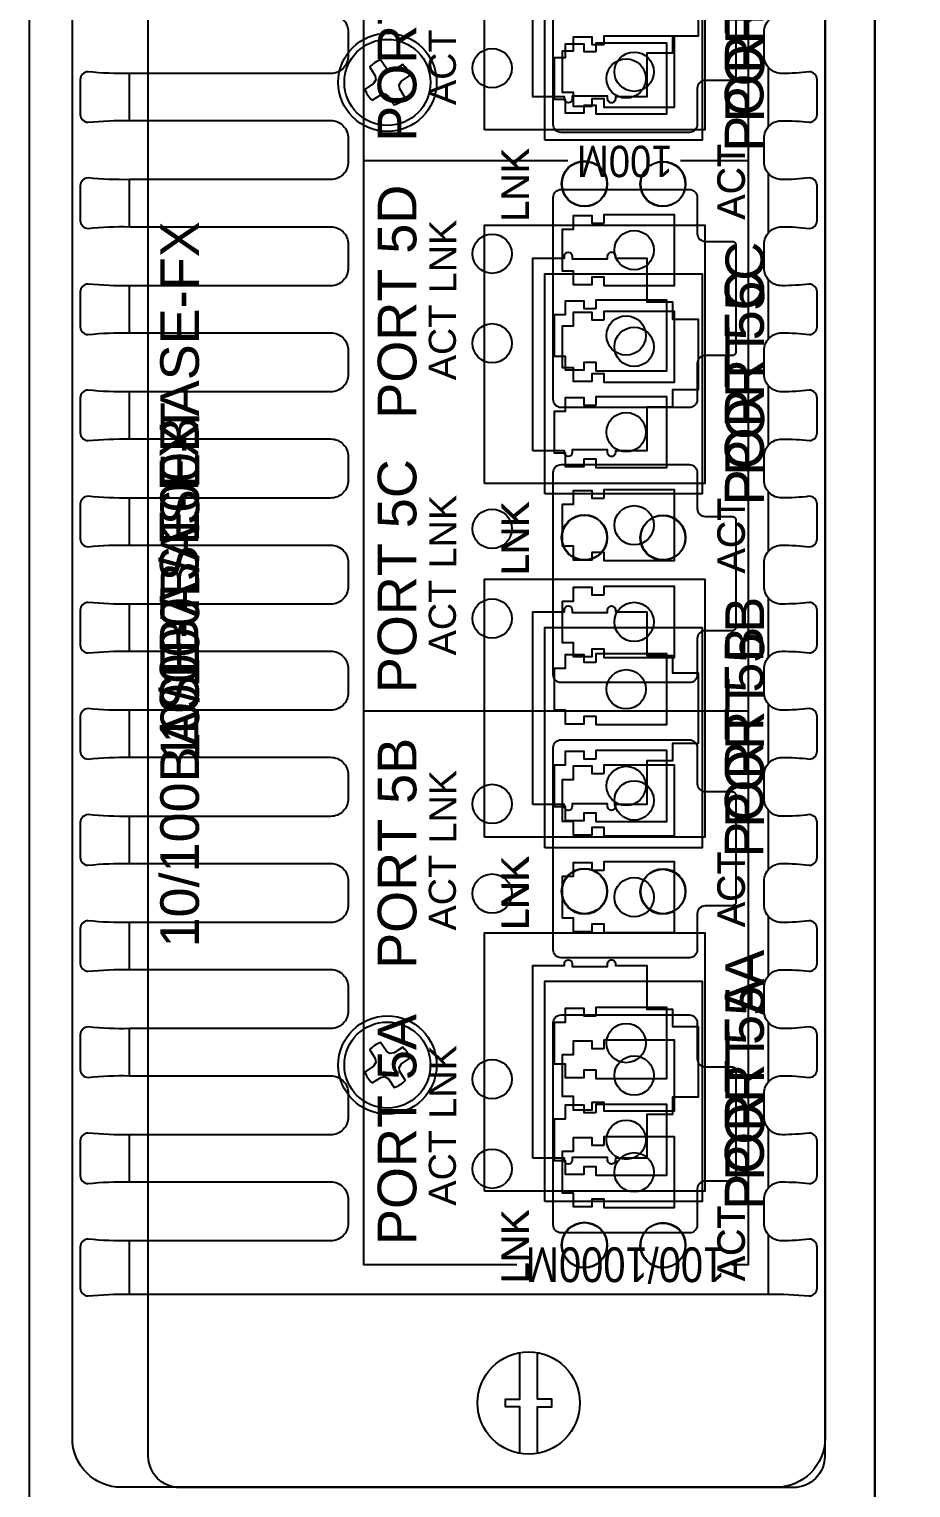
# Model space of a CAD drawing. Extents: x 1 to 47.7, y 0.3 to 34.2.
# Drawn here: x 30.52 to 32.762, y 11.289 to 15 of the extents above; entities that cross this region are included whole.
import ezdxf

# ---------------------------------------------------------------- set-up
doc = ezdxf.new("R2010")
doc.units = 0
doc.header["$MEASUREMENT"] = 0
for name, color, linetype in [('2_1__6___4__10-100BASE-T_C', 7, 'CONTINUOUS'), ('2_2__7___4__100BASE-FX_CON', 7, 'CONTINUOUS'), ('2_3__8___2__10-100BASE-T__', 7, 'CONTINUOUS'), ('2_4__9___2__100-1000BASE__', 7, 'CONTINUOUS'), ('7_0______DWG_', 7, 'CONTINUOUS')]:
    doc.layers.add(name, color=color, linetype=linetype)
doc.styles.add('ARIAL', font='arial.ttf')

msp = doc.modelspace()

# ---------------------------------------------------------------- linework, layer by layer
at = {"layer": '2_1__6___4__10-100BASE-T_C'}
for points in [[(30.8232, 11.3698), (30.8232, 15.8598, -0.414214), (30.9032, 15.9398), (32.4632, 15.9398, -0.414214), (32.5432, 15.8598), (32.5432, 11.3698, -0.414214), (32.4632, 11.2898), (30.9032, 11.2898, -0.414214)], [(31.3924, 14.8196), (31.4145, 14.8334), (31.425, 14.8353), (31.4339, 14.8293), (31.4487, 14.8078, 0.141658), (31.4764, 14.8259), (31.4627, 14.8481), (31.4608, 14.8586), (31.4667, 14.8675), (31.4882, 14.8823, 0.141658), (31.4701, 14.91), (31.448, 14.8962), (31.4374, 14.8944), (31.4286, 14.9003), (31.4138, 14.9218, 0.141657), (31.3861, 14.9037), (31.3998, 14.8815), (31.4017, 14.871), (31.3957, 14.8621), (31.3742, 14.8473, 0.141658)], [(31.801, 13.9278), (31.801, 14.4178), (31.881, 14.4178), (31.881, 14.4228, -1), (31.901, 14.4228), (31.901, 14.4159), (31.991, 14.4159), (31.991, 14.4228, -1.000014), (32.011, 14.4228), (32.011, 14.4178), (32.091, 14.4178), (32.091, 14.3068), (32.156, 14.3068), (32.156, 14.2628), (32.221, 14.2628), (32.221, 14.0828), (32.156, 14.0828), (32.156, 14.0388), (32.091, 14.0388), (32.091, 13.9278), (32.011, 13.9278), (32.011, 13.9228, -1.000005), (31.991, 13.9228), (31.991, 13.9297), (31.901, 13.9297), (31.901, 13.9228, -1), (31.881, 13.9228), (31.881, 13.9278)], [(31.801, 13.0278), (31.801, 13.5178), (31.881, 13.5178), (31.881, 13.5228, -1), (31.901, 13.5228), (31.901, 13.5159), (31.991, 13.5159), (31.991, 13.5228, -1.000014), (32.011, 13.5228), (32.011, 13.5178), (32.091, 13.5178), (32.091, 13.4068), (32.156, 13.4068), (32.156, 13.3628), (32.221, 13.3628), (32.221, 13.1828), (32.156, 13.1828), (32.156, 13.1388), (32.091, 13.1388), (32.091, 13.0278), (32.011, 13.0278), (32.011, 13.0228, -1.000005), (31.991, 13.0228), (31.991, 13.0297), (31.901, 13.0297), (31.901, 13.0228, -1), (31.881, 13.0228), (31.881, 13.0278)], [(31.801, 12.1278), (31.801, 12.6178), (31.881, 12.6178), (31.881, 12.6228, -1), (31.901, 12.6228), (31.901, 12.6159), (31.991, 12.6159), (31.991, 12.6228, -1.000014), (32.011, 12.6228), (32.011, 12.6178), (32.091, 12.6178), (32.091, 12.5068), (32.156, 12.5068), (32.156, 12.4628), (32.221, 12.4628), (32.221, 12.2828), (32.156, 12.2828), (32.156, 12.2388), (32.091, 12.2388), (32.091, 12.1278), (32.011, 12.1278), (32.011, 12.1228, -1.000005), (31.991, 12.1228), (31.991, 12.1297), (31.901, 12.1297), (31.901, 12.1228, -1), (31.881, 12.1228), (31.881, 12.1278)], [(31.3924, 12.3196), (31.4145, 12.3334), (31.425, 12.3353), (31.4339, 12.3293), (31.4487, 12.3078, 0.141658), (31.4764, 12.3259), (31.4627, 12.3481), (31.4608, 12.3586), (31.4667, 12.3675), (31.4882, 12.3823, 0.141658), (31.4701, 12.41), (31.448, 12.3962), (31.4374, 12.3944), (31.4286, 12.4003), (31.4138, 12.4218, 0.141657), (31.3861, 12.4037), (31.3998, 12.3815), (31.4017, 12.371), (31.3957, 12.3621), (31.3742, 12.3473, 0.141658)]]:
    msp.add_lwpolyline(points, format="xyb", close=True, dxfattribs=at)
for points in [[(31.6782, 14.7443), (31.6782, 15.4013), (32.2382, 15.4013), (32.2382, 14.7443)], [(31.6782, 13.8443), (31.6782, 14.5013), (32.2382, 14.5013), (32.2382, 13.8443)], [(31.6782, 12.9443), (31.6782, 13.6013), (32.2382, 13.6013), (32.2382, 12.9443)], [(31.6782, 12.0443), (31.6782, 12.7013), (32.2382, 12.7013), (32.2382, 12.0443)]]:
    msp.add_lwpolyline(points, close=True, dxfattribs=at)
msp.add_lwpolyline([(32.221, 15.1628), (32.221, 14.9828), (32.156, 14.9828), (32.156, 14.9388), (32.091, 14.9388), (32.091, 14.8278), (32.011, 14.8278), (32.011, 14.8228, -1.000005), (31.991, 14.8228), (31.991, 14.8297), (31.901, 14.8297), (31.901, 14.8228, -1), (31.881, 14.8228), (31.881, 14.8278), (31.801, 14.8278), (31.801, 15.3178)], format="xyb", dxfattribs=at)
for points in [[(31.7681, 11.3769), (31.7681, 11.4955), (31.7318, 11.4955), (31.7318, 11.5145), (31.7681, 11.5145), (31.7681, 11.6331)], [(31.8124, 11.3769), (31.8124, 11.4955), (31.8488, 11.4955), (31.8488, 11.5145), (31.8124, 11.5145), (31.8124, 11.6331)]]:
    msp.add_lwpolyline(points, dxfattribs=at)
for centre, radius in [((31.4312, 14.8648), 0.125), ((31.4312, 14.8648), 0.1095), ((31.9322, 14.6068), 0.0581), ((32.1312, 14.6058), 0.0571), ((31.9322, 13.7068), 0.0581), ((32.1312, 13.7058), 0.0571), ((31.9322, 12.8068), 0.0581), ((32.1312, 12.8058), 0.0571), ((31.4312, 12.3648), 0.125), ((31.4312, 12.3648), 0.1095), ((31.9322, 11.9068), 0.0581), ((32.1312, 11.9058), 0.0571), ((31.7903, 11.505), 0.13)]:
    msp.add_circle(centre, radius, dxfattribs=at)
at = {"layer": '2_2__7___4__100BASE-FX_CON'}
for points in [[(30.8232, 11.3698), (30.8232, 15.8598, -0.414214), (30.9032, 15.9398), (32.4632, 15.9398, -0.414214), (32.5432, 15.8598), (32.5432, 11.3698, -0.414214), (32.4632, 11.2898), (30.9032, 11.2898, -0.414214)], [(31.3924, 14.8196), (31.4145, 14.8334), (31.425, 14.8353), (31.4339, 14.8293), (31.4487, 14.8078, 0.141658), (31.4764, 14.8259), (31.4627, 14.8481), (31.4608, 14.8586), (31.4667, 14.8675), (31.4882, 14.8823, 0.141658), (31.4701, 14.91), (31.448, 14.8962), (31.4374, 14.8944), (31.4286, 14.9003), (31.4138, 14.9218, 0.141657), (31.3861, 14.9037), (31.3998, 14.8815), (31.4017, 14.871), (31.3957, 14.8621), (31.3742, 14.8473, 0.141658)], [(31.3924, 12.3196), (31.4145, 12.3334), (31.425, 12.3353), (31.4339, 12.3293), (31.4487, 12.3078, 0.141658), (31.4764, 12.3259), (31.4627, 12.3481), (31.4608, 12.3586), (31.4667, 12.3675), (31.4882, 12.3823, 0.141658), (31.4701, 12.41), (31.448, 12.3962), (31.4374, 12.3944), (31.4286, 12.4003), (31.4138, 12.4218, 0.141657), (31.3861, 12.4037), (31.3998, 12.3815), (31.4017, 12.371), (31.3957, 12.3621), (31.3742, 12.3473, 0.141658)]]:
    msp.add_lwpolyline(points, format="xyb", close=True, dxfattribs=at)
for points in [[(31.8312, 14.7178), (31.8312, 15.2778), (32.2312, 15.2778), (32.2312, 14.7178), (31.8312, 14.7178)], [(31.9612, 14.9428), (31.9313, 14.9428), (31.9313, 14.9623), (31.8832, 14.9623), (31.8832, 14.9273), (31.8552, 14.9273), (31.8552, 14.8223), (31.8832, 14.8223), (31.8832, 14.7873), (31.9313, 14.7873), (31.9313, 14.8068), (31.9612, 14.8068), (31.9612, 14.7848), (32.1412, 14.7848), (32.1412, 14.9648), (31.9612, 14.9648), (31.9612, 14.9428)], [(31.8312, 13.8178), (31.8312, 14.3778), (32.2312, 14.3778), (32.2312, 13.8178), (31.8312, 13.8178)], [(31.9612, 14.2888), (31.9313, 14.2888), (31.9313, 14.3083), (31.8832, 14.3083), (31.8832, 14.2733), (31.8552, 14.2733), (31.8552, 14.1683), (31.8832, 14.1683), (31.8832, 14.1333), (31.9313, 14.1333), (31.9313, 14.1528), (31.9612, 14.1528), (31.9612, 14.1308), (32.1412, 14.1308), (32.1412, 14.3108), (31.9612, 14.3108), (31.9612, 14.2888)], [(31.9612, 14.0428), (31.9313, 14.0428), (31.9313, 14.0623), (31.8832, 14.0623), (31.8832, 14.0273), (31.8552, 14.0273), (31.8552, 13.9223), (31.8832, 13.9223), (31.8832, 13.8873), (31.9313, 13.8873), (31.9313, 13.9068), (31.9612, 13.9068), (31.9612, 13.8848), (32.1412, 13.8848), (32.1412, 14.0648), (31.9612, 14.0648), (31.9612, 14.0428)], [(31.8312, 12.9178), (31.8312, 13.4778), (32.2312, 13.4778), (32.2312, 12.9178), (31.8312, 12.9178)], [(31.9612, 13.3888), (31.9313, 13.3888), (31.9313, 13.4083), (31.8832, 13.4083), (31.8832, 13.3733), (31.8552, 13.3733), (31.8552, 13.2683), (31.8832, 13.2683), (31.8832, 13.2333), (31.9313, 13.2333), (31.9313, 13.2528), (31.9612, 13.2528), (31.9612, 13.2308), (32.1412, 13.2308), (32.1412, 13.4108), (31.9612, 13.4108), (31.9612, 13.3888)], [(31.9612, 13.1428), (31.9313, 13.1428), (31.9313, 13.1623), (31.8832, 13.1623), (31.8832, 13.1273), (31.8552, 13.1273), (31.8552, 13.0223), (31.8832, 13.0223), (31.8832, 12.9873), (31.9313, 12.9873), (31.9313, 13.0068), (31.9612, 13.0068), (31.9612, 12.9848), (32.1412, 12.9848), (32.1412, 13.1648), (31.9612, 13.1648), (31.9612, 13.1428)], [(31.8312, 12.0178), (31.8312, 12.5778), (32.2312, 12.5778), (32.2312, 12.0178), (31.8312, 12.0178)], [(31.9612, 12.4888), (31.9313, 12.4888), (31.9313, 12.5083), (31.8832, 12.5083), (31.8832, 12.4733), (31.8552, 12.4733), (31.8552, 12.3683), (31.8832, 12.3683), (31.8832, 12.3333), (31.9313, 12.3333), (31.9313, 12.3528), (31.9612, 12.3528), (31.9612, 12.3308), (32.1412, 12.3308), (32.1412, 12.5108), (31.9612, 12.5108), (31.9612, 12.4888)], [(31.9612, 12.2428), (31.9313, 12.2428), (31.9313, 12.2623), (31.8832, 12.2623), (31.8832, 12.2273), (31.8552, 12.2273), (31.8552, 12.1223), (31.8832, 12.1223), (31.8832, 12.0873), (31.9313, 12.0873), (31.9313, 12.1068), (31.9612, 12.1068), (31.9612, 12.0848), (32.1412, 12.0848), (32.1412, 12.2648), (31.9612, 12.2648), (31.9612, 12.2428)], [(31.7681, 11.3769), (31.7681, 11.4955), (31.7318, 11.4955), (31.7318, 11.5145), (31.7681, 11.5145), (31.7681, 11.6331)], [(31.8124, 11.3769), (31.8124, 11.4955), (31.8488, 11.4955), (31.8488, 11.5145), (31.8124, 11.5145), (31.8124, 11.6331)]]:
    msp.add_lwpolyline(points, dxfattribs=at)
for centre, radius in [((31.4312, 14.8648), 0.125), ((31.4312, 14.8648), 0.1095), ((32.0382, 14.8748), 0.05), ((31.9322, 14.6068), 0.0571), ((32.1322, 14.6068), 0.0571), ((32.0382, 14.2208), 0.05), ((32.0382, 13.9748), 0.05), ((31.9322, 13.7068), 0.0571), ((32.1322, 13.7068), 0.0571), ((32.0382, 13.3208), 0.05), ((32.0382, 13.0748), 0.05), ((31.9322, 12.8068), 0.0571), ((32.1322, 12.8068), 0.0571), ((31.4312, 12.3648), 0.125), ((31.4312, 12.3648), 0.1095), ((32.0382, 12.4208), 0.05), ((32.0382, 12.1748), 0.05), ((31.9322, 11.9068), 0.0571), ((32.1322, 11.9068), 0.0571), ((31.7903, 11.505), 0.13)]:
    msp.add_circle(centre, radius, dxfattribs=at)
at = {"layer": '2_3__8___2__10-100BASE-T__'}
for points in [[(30.8232, 11.3698), (30.8232, 15.8598, -0.414214), (30.9032, 15.9398), (32.4632, 15.9398, -0.414214), (32.5432, 15.8598), (32.5432, 11.3698, -0.414214), (32.4632, 11.2898), (30.9032, 11.2898, -0.414214)], [(31.3924, 14.8196), (31.4145, 14.8334), (31.425, 14.8353), (31.4339, 14.8293), (31.4487, 14.8078, 0.141658), (31.4764, 14.8259), (31.4627, 14.8481), (31.4608, 14.8586), (31.4667, 14.8675), (31.4882, 14.8823, 0.141658), (31.4701, 14.91), (31.448, 14.8962), (31.4374, 14.8944), (31.4286, 14.9003), (31.4138, 14.9218, 0.141657), (31.3861, 14.9037), (31.3998, 14.8815), (31.4017, 14.871), (31.3957, 14.8621), (31.3742, 14.8473, 0.141658)], [(31.801, 13.0278), (31.801, 13.5178), (31.881, 13.5178), (31.881, 13.5228, -1), (31.901, 13.5228), (31.901, 13.5159), (31.991, 13.5159), (31.991, 13.5228, -1.000014), (32.011, 13.5228), (32.011, 13.5178), (32.091, 13.5178), (32.091, 13.4068), (32.156, 13.4068), (32.156, 13.3628), (32.221, 13.3628), (32.221, 13.1828), (32.156, 13.1828), (32.156, 13.1388), (32.091, 13.1388), (32.091, 13.0278), (32.011, 13.0278), (32.011, 13.0228, -1.000005), (31.991, 13.0228), (31.991, 13.0297), (31.901, 13.0297), (31.901, 13.0228, -1), (31.881, 13.0228), (31.881, 13.0278)], [(31.3924, 12.3196), (31.4145, 12.3334), (31.425, 12.3353), (31.4339, 12.3293), (31.4487, 12.3078, 0.141658), (31.4764, 12.3259), (31.4627, 12.3481), (31.4608, 12.3586), (31.4667, 12.3675), (31.4882, 12.3823, 0.141658), (31.4701, 12.41), (31.448, 12.3962), (31.4374, 12.3944), (31.4286, 12.4003), (31.4138, 12.4218, 0.141657), (31.3861, 12.4037), (31.3998, 12.3815), (31.4017, 12.371), (31.3957, 12.3621), (31.3742, 12.3473, 0.141658)]]:
    msp.add_lwpolyline(points, format="xyb", close=True, dxfattribs=at)
for points in [[(31.6782, 14.7443), (31.6782, 15.4013), (32.2382, 15.4013), (32.2382, 14.7443)], [(31.6782, 12.9443), (31.6782, 13.6013), (32.2382, 13.6013), (32.2382, 12.9443)]]:
    msp.add_lwpolyline(points, close=True, dxfattribs=at)
msp.add_lwpolyline([(32.221, 15.1628), (32.221, 14.9828), (32.156, 14.9828), (32.156, 14.9388), (32.091, 14.9388), (32.091, 14.8278), (32.011, 14.8278), (32.011, 14.8228, -1.000005), (31.991, 14.8228), (31.991, 14.8297), (31.901, 14.8297), (31.901, 14.8228, -1), (31.881, 14.8228), (31.881, 14.8278), (31.801, 14.8278), (31.801, 15.3178)], format="xyb", dxfattribs=at)
for points in [[(31.8312, 13.8178), (31.8312, 14.3778), (32.2312, 14.3778), (32.2312, 13.8178), (31.8312, 13.8178)], [(31.9612, 14.2888), (31.9313, 14.2888), (31.9313, 14.3083), (31.8832, 14.3083), (31.8832, 14.2733), (31.8552, 14.2733), (31.8552, 14.1683), (31.8832, 14.1683), (31.8832, 14.1333), (31.9313, 14.1333), (31.9313, 14.1528), (31.9612, 14.1528), (31.9612, 14.1308), (32.1412, 14.1308), (32.1412, 14.3108), (31.9612, 14.3108), (31.9612, 14.2888)], [(31.9612, 14.0428), (31.9313, 14.0428), (31.9313, 14.0623), (31.8832, 14.0623), (31.8832, 14.0273), (31.8552, 14.0273), (31.8552, 13.9223), (31.8832, 13.9223), (31.8832, 13.8873), (31.9313, 13.8873), (31.9313, 13.9068), (31.9612, 13.9068), (31.9612, 13.8848), (32.1412, 13.8848), (32.1412, 14.0648), (31.9612, 14.0648), (31.9612, 14.0428)], [(31.8312, 12.0178), (31.8312, 12.5778), (32.2312, 12.5778), (32.2312, 12.0178), (31.8312, 12.0178)], [(31.9612, 12.4888), (31.9313, 12.4888), (31.9313, 12.5083), (31.8832, 12.5083), (31.8832, 12.4733), (31.8552, 12.4733), (31.8552, 12.3683), (31.8832, 12.3683), (31.8832, 12.3333), (31.9313, 12.3333), (31.9313, 12.3528), (31.9612, 12.3528), (31.9612, 12.3308), (32.1412, 12.3308), (32.1412, 12.5108), (31.9612, 12.5108), (31.9612, 12.4888)], [(31.9612, 12.2428), (31.9313, 12.2428), (31.9313, 12.2623), (31.8832, 12.2623), (31.8832, 12.2273), (31.8552, 12.2273), (31.8552, 12.1223), (31.8832, 12.1223), (31.8832, 12.0873), (31.9313, 12.0873), (31.9313, 12.1068), (31.9612, 12.1068), (31.9612, 12.0848), (32.1412, 12.0848), (32.1412, 12.2648), (31.9612, 12.2648), (31.9612, 12.2428)], [(31.7681, 11.3769), (31.7681, 11.4955), (31.7318, 11.4955), (31.7318, 11.5145), (31.7681, 11.5145), (31.7681, 11.6331)], [(31.8124, 11.3769), (31.8124, 11.4955), (31.8488, 11.4955), (31.8488, 11.5145), (31.8124, 11.5145), (31.8124, 11.6331)]]:
    msp.add_lwpolyline(points, dxfattribs=at)
for centre, radius in [((31.4312, 14.8648), 0.125), ((31.4312, 14.8648), 0.1095), ((31.9322, 14.6068), 0.0581), ((32.1312, 14.6058), 0.0571), ((32.0382, 14.2208), 0.05), ((32.0382, 13.9748), 0.05), ((31.9322, 13.7068), 0.0571), ((32.1322, 13.7068), 0.0571), ((31.9322, 12.8068), 0.0581), ((32.1312, 12.8058), 0.0571), ((31.4312, 12.3648), 0.125), ((31.4312, 12.3648), 0.1095), ((32.0382, 12.4208), 0.05), ((32.0382, 12.1748), 0.05), ((31.9322, 11.9068), 0.0571), ((32.1322, 11.9068), 0.0571), ((31.7903, 11.505), 0.13)]:
    msp.add_circle(centre, radius, dxfattribs=at)
at = {"layer": '2_4__9___2__100-1000BASE__'}
for p, q in [((31.8903, 14.665), (31.3708, 14.665)), ((32.3484, 14.665), (32.1764, 14.665)), ((32.3484, 13.265), (31.3708, 13.265))]:
    msp.add_line(p, q, dxfattribs=at)
for points in [[(30.63, 11.4153), (30.63, 15.8147, -0.414444), (30.7548, 15.9396), (32.4192, 15.9396, -0.413495), (32.5438, 15.8144), (32.5438, 11.4156, -0.413496), (32.4192, 11.2905), (30.7548, 11.2905, -0.414444)], [(31.8527, 14.7577), (31.8527, 15.2723, -0.414573), (31.8727, 15.2924), (32.1989, 15.2924, -0.416018), (32.2189, 15.2724), (32.2189, 15.1804, 0.41265), (32.2389, 15.1604), (32.3074, 15.1604, -0.418703), (32.3174, 15.1504), (32.3174, 14.8796, -0.419075), (32.3074, 14.8696), (32.2389, 14.8696, 0.41265), (32.2189, 14.8496), (32.2189, 14.7576, -0.416018), (32.1989, 14.7377), (31.8727, 14.7377, -0.414573)], [(31.8527, 14.0577), (31.8527, 14.5723, -0.414573), (31.8727, 14.5924), (32.1989, 14.5924, -0.416018), (32.2189, 14.5724), (32.2189, 14.4804, 0.41265), (32.2389, 14.4604), (32.3074, 14.4604, -0.418703), (32.3174, 14.4504), (32.3174, 14.1796, -0.419075), (32.3074, 14.1696), (32.2389, 14.1696, 0.41265), (32.2189, 14.1496), (32.2189, 14.0576, -0.416018), (32.1989, 14.0377), (31.8727, 14.0377, -0.414573)], [(31.8527, 13.3577), (31.8527, 13.8723, -0.414573), (31.8727, 13.8924), (32.1989, 13.8924, -0.416018), (32.2189, 13.8724), (32.2189, 13.7804, 0.41265), (32.2389, 13.7604), (32.3074, 13.7604, -0.418703), (32.3174, 13.7504), (32.3174, 13.4796, -0.419075), (32.3074, 13.4696), (32.2389, 13.4696, 0.41265), (32.2189, 13.4496), (32.2189, 13.3576, -0.416018), (32.1989, 13.3377), (31.8727, 13.3377, -0.414573)], [(31.8527, 12.6577), (31.8527, 13.1723, -0.414573), (31.8727, 13.1924), (32.1989, 13.1924, -0.416018), (32.2189, 13.1724), (32.2189, 13.0804, 0.41265), (32.2389, 13.0604), (32.3074, 13.0604, -0.418703), (32.3174, 13.0504), (32.3174, 12.7796, -0.419075), (32.3074, 12.7696), (32.2389, 12.7696, 0.41265), (32.2189, 12.7496), (32.2189, 12.6576, -0.416018), (32.1989, 12.6377), (31.8727, 12.6377, -0.414573)], [(31.8527, 11.9577), (31.8527, 12.4723, -0.414573), (31.8727, 12.4924), (32.1989, 12.4924, -0.416018), (32.2189, 12.4724), (32.2189, 12.3804, 0.41265), (32.2389, 12.3604), (32.3074, 12.3604, -0.418703), (32.3174, 12.3504), (32.3174, 12.0796, -0.419075), (32.3074, 12.0696), (32.2389, 12.0696, 0.41265), (32.2189, 12.0496), (32.2189, 11.9576, -0.416018), (32.1989, 11.9377), (31.8727, 11.9377, -0.414573)]]:
    msp.add_lwpolyline(points, format="xyb", close=True, dxfattribs=at)
for points in [[(31.7598, 11.8566), (31.3708, 11.8566), (31.3708, 15.35), (32.3484, 15.35), (32.3484, 11.8566), (32.3067, 11.8566)], [(31.9814, 14.96), (31.9515, 14.96), (31.9515, 14.9795), (31.9034, 14.9795), (31.9034, 14.9445), (31.8754, 14.9445), (31.8754, 14.8395), (31.9034, 14.8395), (31.9034, 14.8045), (31.9515, 14.8045), (31.9515, 14.824), (31.9814, 14.824), (31.9814, 14.802), (32.1614, 14.802), (32.1614, 14.982), (31.9814, 14.982), (31.9814, 14.96)], [(30.7752, 14.7676), (30.7752, 14.8874)], [(32.3989, 14.9045), (32.3989, 14.7505)], [(32.3989, 14.6345), (32.3989, 14.4805)], [(30.7752, 14.4976), (30.7752, 14.6174)], [(31.9814, 14.506), (31.9515, 14.506), (31.9515, 14.5255), (31.9034, 14.5255), (31.9034, 14.4905), (31.8754, 14.4905), (31.8754, 14.3855), (31.9034, 14.3855), (31.9034, 14.3505), (31.9515, 14.3505), (31.9515, 14.37), (31.9814, 14.37), (31.9814, 14.348), (32.1614, 14.348), (32.1614, 14.528), (31.9814, 14.528), (31.9814, 14.506)], [(32.3989, 14.3645), (32.3989, 14.2105)], [(30.7752, 14.2276), (30.7752, 14.3474)], [(31.9814, 14.26), (31.9515, 14.26), (31.9515, 14.2795), (31.9034, 14.2795), (31.9034, 14.2445), (31.8754, 14.2445), (31.8754, 14.1395), (31.9034, 14.1395), (31.9034, 14.1045), (31.9515, 14.1045), (31.9515, 14.124), (31.9814, 14.124), (31.9814, 14.102), (32.1614, 14.102), (32.1614, 14.282), (31.9814, 14.282), (31.9814, 14.26)], [(30.7752, 13.9576), (30.7752, 14.0774)], [(32.3989, 14.0945), (32.3989, 13.9405)], [(30.7752, 13.6876), (30.7752, 13.8074)], [(31.9814, 13.806), (31.9515, 13.806), (31.9515, 13.8255), (31.9034, 13.8255), (31.9034, 13.7905), (31.8754, 13.7905), (31.8754, 13.6855), (31.9034, 13.6855), (31.9034, 13.6505), (31.9515, 13.6505), (31.9515, 13.67), (31.9814, 13.67), (31.9814, 13.648), (32.1614, 13.648), (32.1614, 13.828), (31.9814, 13.828), (31.9814, 13.806)], [(32.3989, 13.8245), (32.3989, 13.6705)], [(31.9814, 13.56), (31.9515, 13.56), (31.9515, 13.5795), (31.9034, 13.5795), (31.9034, 13.5445), (31.8754, 13.5445), (31.8754, 13.4395), (31.9034, 13.4395), (31.9034, 13.4045), (31.9515, 13.4045), (31.9515, 13.424), (31.9814, 13.424), (31.9814, 13.402), (32.1614, 13.402), (32.1614, 13.582), (31.9814, 13.582), (31.9814, 13.56)], [(32.3989, 13.5545), (32.3989, 13.4005)], [(30.7752, 13.4177), (30.7752, 13.5374)], [(30.7752, 13.1477), (30.7752, 13.2674)], [(32.3989, 13.2845), (32.3989, 13.1305)], [(31.9814, 13.106), (31.9515, 13.106), (31.9515, 13.1255), (31.9034, 13.1255), (31.9034, 13.0905), (31.8754, 13.0905), (31.8754, 12.9855), (31.9034, 12.9855), (31.9034, 12.9505), (31.9515, 12.9505), (31.9515, 12.97), (31.9814, 12.97), (31.9814, 12.948), (32.1614, 12.948), (32.1614, 13.128), (31.9814, 13.128), (31.9814, 13.106)], [(30.7752, 12.8777), (30.7752, 12.9974)], [(32.3989, 13.0145), (32.3989, 12.8605)], [(31.9814, 12.86), (31.9515, 12.86), (31.9515, 12.8795), (31.9034, 12.8795), (31.9034, 12.8445), (31.8754, 12.8445), (31.8754, 12.7395), (31.9034, 12.7395), (31.9034, 12.7045), (31.9515, 12.7045), (31.9515, 12.724), (31.9814, 12.724), (31.9814, 12.702), (32.1614, 12.702), (32.1614, 12.882), (31.9814, 12.882), (31.9814, 12.86)], [(32.3989, 12.7445), (32.3989, 12.5905)], [(30.7752, 12.6077), (30.7752, 12.7274)], [(32.3989, 12.4745), (32.3989, 12.3205)], [(30.7752, 12.3376), (30.7752, 12.4574)], [(31.9814, 12.406), (31.9515, 12.406), (31.9515, 12.4255), (31.9034, 12.4255), (31.9034, 12.3905), (31.8754, 12.3905), (31.8754, 12.2855), (31.9034, 12.2855), (31.9034, 12.2505), (31.9515, 12.2505), (31.9515, 12.27), (31.9814, 12.27), (31.9814, 12.248), (32.1614, 12.248), (32.1614, 12.428), (31.9814, 12.428), (31.9814, 12.406)], [(30.7752, 12.0677), (30.7752, 12.1874)], [(31.9814, 12.16), (31.9515, 12.16), (31.9515, 12.1795), (31.9034, 12.1795), (31.9034, 12.1445), (31.8754, 12.1445), (31.8754, 12.0395), (31.9034, 12.0395), (31.9034, 12.0045), (31.9515, 12.0045), (31.9515, 12.024), (31.9814, 12.024), (31.9814, 12.002), (32.1614, 12.002), (32.1614, 12.182), (31.9814, 12.182), (31.9814, 12.16)], [(32.3989, 12.2045), (32.3989, 12.0505)], [(30.7752, 11.7817), (30.7752, 11.9174)], [(32.3989, 11.9345), (32.3989, 11.7817)], [(31.7681, 11.3769), (31.7681, 11.4955), (31.7318, 11.4955), (31.7318, 11.5145), (31.7681, 11.5145), (31.7681, 11.6331)], [(31.8124, 11.3769), (31.8124, 11.4955), (31.8488, 11.4955), (31.8488, 11.5145), (31.8124, 11.5145), (31.8124, 11.6331)]]:
    msp.add_lwpolyline(points, dxfattribs=at)
msp.add_lwpolyline([(31.2868, 15.0377, -0.415329), (31.3317, 14.9927), (31.3317, 14.9323, -0.415032), (31.2868, 14.8874), (30.7752, 14.8874, -0.030099), (30.6703, 14.8918, 0.41291), (30.6503, 14.8718), (30.6503, 14.7833, 0.41291), (30.6703, 14.7633, -0.030099), (30.7752, 14.7677), (31.2868, 14.7677, -0.415329), (31.3317, 14.7227), (31.3317, 14.6623, -0.415032), (31.2868, 14.6174), (30.7752, 14.6174, -0.030099), (30.6703, 14.6218, 0.41291), (30.6503, 14.6018), (30.6503, 14.5133, 0.41291), (30.6703, 14.4933, -0.030099), (30.7752, 14.4977), (31.2868, 14.4977, -0.415329), (31.3317, 14.4527), (31.3317, 14.3923, -0.415032), (31.2868, 14.3474), (30.7752, 14.3474, -0.030099), (30.6703, 14.3518, 0.41291), (30.6503, 14.3318), (30.6503, 14.2433, 0.41291), (30.6703, 14.2233, -0.030099), (30.7752, 14.2277), (31.2868, 14.2277, -0.415329), (31.3317, 14.1827), (31.3317, 14.1223, -0.415032), (31.2868, 14.0774), (30.7752, 14.0774, -0.030099), (30.6703, 14.0818, 0.41291), (30.6503, 14.0618), (30.6503, 13.9733, 0.41291), (30.6703, 13.9533, -0.030099), (30.7752, 13.9577), (31.2868, 13.9577, -0.415329), (31.3317, 13.9127), (31.3317, 13.8523, -0.415032), (31.2868, 13.8074), (30.7752, 13.8074, -0.030099), (30.6703, 13.8118, 0.41291), (30.6503, 13.7918), (30.6503, 13.7033, 0.41291), (30.6703, 13.6833, -0.030099), (30.7752, 13.6877), (31.2868, 13.6877, -0.415329), (31.3317, 13.6427), (31.3317, 13.5823, -0.415032), (31.2868, 13.5374), (30.7752, 13.5374, -0.030099), (30.6703, 13.5418, 0.41291), (30.6503, 13.5218), (30.6503, 13.4333, 0.41291), (30.6703, 13.4133, -0.030099), (30.7752, 13.4177), (31.2868, 13.4177, -0.415329), (31.3317, 13.3727), (31.3317, 13.3123, -0.415032), (31.2868, 13.2674), (30.7752, 13.2674, -0.030099), (30.6703, 13.2718, 0.41291), (30.6503, 13.2518), (30.6503, 13.1633, 0.41291), (30.6703, 13.1433, -0.030099), (30.7752, 13.1477), (31.2868, 13.1477, -0.415329), (31.3317, 13.1027), (31.3317, 13.0423, -0.415032), (31.2868, 12.9974), (30.7752, 12.9974, -0.030099), (30.6703, 13.0018, 0.41291), (30.6503, 12.9818), (30.6503, 12.8933, 0.41291), (30.6703, 12.8733, -0.030099), (30.7752, 12.8777), (31.2868, 12.8777, -0.415329), (31.3317, 12.8327), (31.3317, 12.7723, -0.415032), (31.2868, 12.7274), (30.7752, 12.7274, -0.030099), (30.6703, 12.7318, 0.41291), (30.6503, 12.7118), (30.6503, 12.6233, 0.41291), (30.6703, 12.6033, -0.030099), (30.7752, 12.6077), (31.2868, 12.6077, -0.415329), (31.3317, 12.5627), (31.3317, 12.5023, -0.415032), (31.2868, 12.4574), (30.7752, 12.4574, -0.030099), (30.6703, 12.4618, 0.41291), (30.6503, 12.4418), (30.6503, 12.3533, 0.41291), (30.6703, 12.3333, -0.030099), (30.7752, 12.3377), (31.2868, 12.3377, -0.415329), (31.3317, 12.2927), (31.3317, 12.2323, -0.415032), (31.2868, 12.1874), (30.7752, 12.1874, -0.030099), (30.6703, 12.1918, 0.41291), (30.6503, 12.1718), (30.6503, 12.0833, 0.41291), (30.6703, 12.0633, -0.030099), (30.7752, 12.0677), (31.2868, 12.0677, -0.415329), (31.3317, 12.0227), (31.3317, 11.9623, -0.415032), (31.2868, 11.9174), (30.7752, 11.9174, -0.030099), (30.6703, 11.9218, 0.41291), (30.6503, 11.9018), (30.6503, 11.7973, 0.41291), (30.6703, 11.7773, -0.030099), (30.7752, 11.7817, -0.000059), (32.3989, 11.7817, -0.030072), (32.5038, 11.7773, 0.41291), (32.5238, 11.7973), (32.5238, 11.9018, 0.41291), (32.5038, 11.9218, -0.033142), (32.4346, 11.9176, -0.42184), (32.3893, 11.9623), (32.3893, 12.0227, -0.421779), (32.4346, 12.0674, -0.033142), (32.5038, 12.0633, 0.41291), (32.5238, 12.0833), (32.5238, 12.1718, 0.41291), (32.5038, 12.1918, -0.033142), (32.4346, 12.1876, -0.42184), (32.3893, 12.2323), (32.3893, 12.2927, -0.421779), (32.4346, 12.3374, -0.033142), (32.5038, 12.3333, 0.41291), (32.5238, 12.3533), (32.5238, 12.4418, 0.41291), (32.5038, 12.4618, -0.033142), (32.4346, 12.4576, -0.42184), (32.3893, 12.5023), (32.3893, 12.5627, -0.421779), (32.4346, 12.6074, -0.033142), (32.5038, 12.6033, 0.41291), (32.5238, 12.6233), (32.5238, 12.7118, 0.41291), (32.5038, 12.7318, -0.033142), (32.4346, 12.7276, -0.42184), (32.3893, 12.7723), (32.3893, 12.8327, -0.421779), (32.4346, 12.8774, -0.033142), (32.5038, 12.8733, 0.41291), (32.5238, 12.8933), (32.5238, 12.9818, 0.41291), (32.5038, 13.0018, -0.033142), (32.4346, 12.9976, -0.42184), (32.3893, 13.0423), (32.3893, 13.1027, -0.421779), (32.4346, 13.1474, -0.033142), (32.5038, 13.1433, 0.41291), (32.5238, 13.1633), (32.5238, 13.2518, 0.41291), (32.5038, 13.2718, -0.033142), (32.4346, 13.2676, -0.42184), (32.3893, 13.3123), (32.3893, 13.3727, -0.421779), (32.4346, 13.4174, -0.033142), (32.5038, 13.4133, 0.41291), (32.5238, 13.4333), (32.5238, 13.5218, 0.41291), (32.5038, 13.5418, -0.033142), (32.4346, 13.5376, -0.42184), (32.3893, 13.5823), (32.3893, 13.6427, -0.421779), (32.4346, 13.6874, -0.033142), (32.5038, 13.6833, 0.41291), (32.5238, 13.7033), (32.5238, 13.7918, 0.41291), (32.5038, 13.8118, -0.033142), (32.4346, 13.8076, -0.42184), (32.3893, 13.8523), (32.3893, 13.9127, -0.421779), (32.4346, 13.9574, -0.033142), (32.5038, 13.9533, 0.41291), (32.5238, 13.9733), (32.5238, 14.0618, 0.41291), (32.5038, 14.0818, -0.033142), (32.4346, 14.0776, -0.42184), (32.3893, 14.1223), (32.3893, 14.1827, -0.421779), (32.4346, 14.2274, -0.033142), (32.5038, 14.2233, 0.41291), (32.5238, 14.2433), (32.5238, 14.3318, 0.41291), (32.5038, 14.3518, -0.033142), (32.4346, 14.3476, -0.42184), (32.3893, 14.3923), (32.3893, 14.4527, -0.421779), (32.4346, 14.4974, -0.033142), (32.5038, 14.4933, 0.41291), (32.5238, 14.5133), (32.5238, 14.6018, 0.41291), (32.5038, 14.6218, -0.033142), (32.4346, 14.6176, -0.42184), (32.3893, 14.6623), (32.3893, 14.7227, -0.421779), (32.4346, 14.7674, -0.033142), (32.5038, 14.7633, 0.41291), (32.5238, 14.7833), (32.5238, 14.8718, 0.41291), (32.5038, 14.8918, -0.033142), (32.4346, 14.8876, -0.42184), (32.3893, 14.9323), (32.3893, 14.9927, -0.421779), (32.4346, 15.0374, -0.033142)], format="xyb", dxfattribs=at)
for centre, radius in [((31.6975, 14.901), 0.05), ((32.0584, 14.892), 0.05), ((31.6975, 14.429), 0.05), ((32.0584, 14.438), 0.05), ((31.6975, 14.201), 0.05), ((32.0584, 14.192), 0.05), ((31.6975, 13.729), 0.05), ((32.0584, 13.738), 0.05), ((31.6975, 13.501), 0.05), ((32.0584, 13.492), 0.05), ((31.6975, 13.029), 0.05), ((32.0584, 13.038), 0.05), ((31.6975, 12.801), 0.05), ((32.0584, 12.792), 0.05), ((31.6975, 12.329), 0.05), ((32.0584, 12.338), 0.05), ((31.6975, 12.101), 0.05), ((32.0584, 12.092), 0.05), ((31.7903, 11.505), 0.13)]:
    msp.add_circle(centre, radius, dxfattribs=at)
at = {"layer": '7_0______DWG_'}
msp.add_lwpolyline([(30.5203, 20.465), (30.5203, 3.435, 0.414214), (30.6303, 3.325), (32.5603, 3.325, 0.414214), (32.6703, 3.435), (32.6703, 20.465, 0.414214), (32.5603, 20.575), (30.6303, 20.575, 0.414214), (30.5203, 20.465)], format="xyb", dxfattribs=at)
msp.add_lwpolyline([(40.6403, 20.575), (32.7603, 20.575, 0.414214), (32.6703, 20.485), (32.6703, 3.415, 0.414214), (32.7603, 3.325), (40.6403, 3.325, 0.381966), (40.7297, 3.405), (40.7297, 20.495, 0.381966)], format="xyb", close=True, dxfattribs=at)

# ---------------------------------------------------------------- texts
at = {"layer": '2_1__6___4__10-100BASE-T_C', "style": 'ARIAL'}
for s, height, p in [('PORT 5D', 0.09833, (32.3891, 14.7635)), ('LNK', 0.06883, (31.7914, 14.5107)), ('ACT', 0.06883, (32.3404, 14.516)), ('PORT 5C', 0.09833, (32.3891, 13.8641)), ('10/100BASE-T', 0.098333, (30.9525, 13.1349)), ('ACT', 0.06883, (32.3404, 13.6158)), ('LNK', 0.06883, (31.7914, 13.6105)), ('PORT 5B', 0.09833, (32.3891, 12.9687)), ('LNK', 0.06883, (31.7914, 12.7082)), ('ACT', 0.06883, (32.3404, 12.7161)), ('PORT 5A', 0.09833, (32.3891, 12.0707)), ('LNK', 0.06883, (31.7914, 11.8095)), ('ACT', 0.06883, (32.3404, 11.8147))]:
    msp.add_text(s, height=height, rotation=90, dxfattribs=at).set_placement(p)
at = {"layer": '2_2__7___4__100BASE-FX_CON', "style": 'ARIAL'}
for s, height, p in [('PORT 5D', 0.09833, (32.3873, 14.6887)), ('LNK', 0.06883, (31.7896, 14.5103)), ('ACT', 0.06883, (32.3386, 14.5156)), ('PORT 5C', 0.09833, (32.3873, 13.7887)), ('100BASE-FX', 0.09833, (30.9507, 13.183)), ('ACT', 0.06883, (32.3386, 13.6156)), ('LNK', 0.06883, (31.7896, 13.6103)), ('PORT 5B', 0.09833, (32.3873, 12.8926)), ('LNK', 0.06883, (31.7896, 12.7103)), ('ACT', 0.06883, (32.3386, 12.7156)), ('PORT 5A', 0.09833, (32.3873, 11.9964)), ('LNK', 0.06883, (31.7896, 11.8103)), ('ACT', 0.06883, (32.3386, 11.8156))]:
    msp.add_text(s, height=height, rotation=90, dxfattribs=at).set_placement(p)
at = {"layer": '2_3__8___2__10-100BASE-T__', "style": 'ARIAL'}
for s, height, p in [('PORT 5D', 0.09833, (32.3885, 14.7633)), ('LNK', 0.06883, (31.7908, 14.5105)), ('ACT', 0.06883, (32.3399, 14.5158)), ('10/100BASE-T / 100BASE-FX', 0.098333, (30.9519, 12.6638)), ('PORT 5C', 0.09833, (32.3885, 13.789)), ('ACT', 0.06883, (32.3399, 13.6155)), ('LNK', 0.06883, (31.7908, 13.6121)), ('PORT 5B', 0.09833, (32.3885, 12.9685)), ('LNK', 0.06883, (31.7908, 12.7089)), ('ACT', 0.06883, (32.3399, 12.7159)), ('PORT 5A', 0.09833, (32.3885, 11.9963)), ('LNK', 0.06883, (31.7908, 11.8092)), ('ACT', 0.06883, (32.3399, 11.8146))]:
    msp.add_text(s, height=height, rotation=90, dxfattribs=at).set_placement(p)
at = {"layer": '2_4__9___2__100-1000BASE__', "style": 'ARIAL'}
for s, height, p in [('PORT 5E', 0.09833, (31.5048, 14.7137)), ('ACT', 0.06883, (31.6052, 14.8071)), ('PORT 5D', 0.09833, (31.5048, 14.0092)), ('LNK', 0.06883, (31.6063, 14.3283)), ('ACT', 0.06883, (31.6052, 14.1071)), ('PORT 5C', 0.09833, (31.5048, 13.3109)), ('LNK', 0.06883, (31.6063, 13.6283)), ('ACT', 0.06883, (31.6052, 13.4071)), ('PORT 5B', 0.09833, (31.5048, 12.6095)), ('LNK', 0.06883, (31.6063, 12.9283)), ('ACT', 0.06883, (31.6052, 12.7071)), ('PORT 5A', 0.09833, (31.5048, 11.9069)), ('LNK', 0.06883, (31.6063, 12.2283)), ('ACT', 0.06883, (31.6052, 12.0071))]:
    msp.add_text(s, height=height, rotation=90, dxfattribs=at).set_placement(p)
for s, height, width, p in [('100M', 0.08, 0.87, (32.1562, 14.7037)), ('100/1000M', 0.0885, 0.82, (32.2901, 11.9011))]:
    msp.add_text(s, height=height, rotation=180, dxfattribs=dict(at, width=width)).set_placement(p)

doc.saveas('drawing.dxf')
